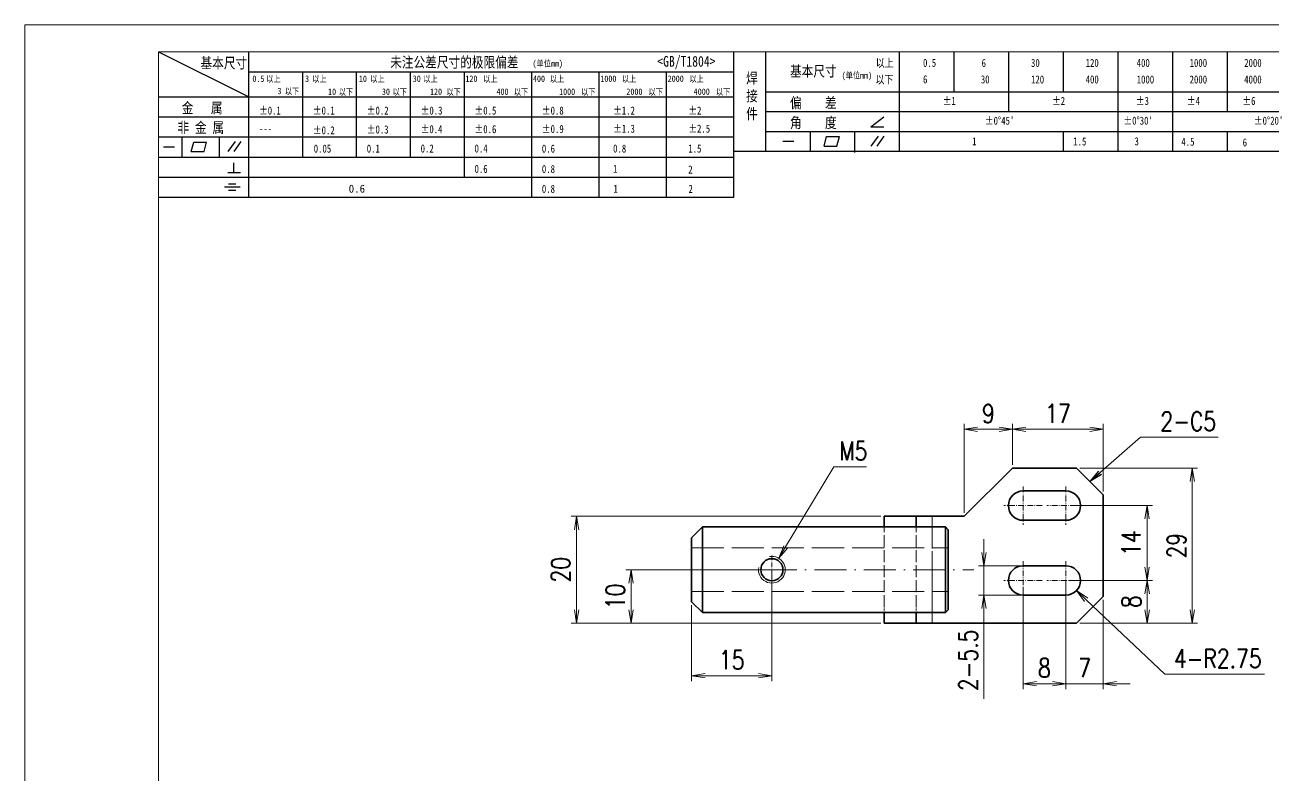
# Model space of a CAD drawing. Header units: millimetres. Extents: x 1333 to 44424, y -42879 to -1037.
# Drawn here: x 40860.7 to 41094.2, y -1991.4 to -1851.1 of the extents above; entities that cross this region are included whole.
import ezdxf

# ---------------------------------------------------------------- set-up
doc = ezdxf.new("R2010")
doc.units = ezdxf.units.MM
doc.header["$LTSCALE"] = 0.5
for name, pattern in [('AM_ISO02W050x2', [3.75, 3, -0.75]), ('AM_ISO08W050x2', [9, 6, -0.75, 1.5, -0.75]), ('DASHDOT', [18.5, 12, -3, 0.5, -3]), ('DASHED', [15, 12, -3])]:
    doc.linetypes.add(name, pattern=pattern)
for name, color, linetype, lineweight in [('中心线', 2, 'AM_ISO08W050x2', 18), ('图框', 7, 'Continuous', 18), ('标注线', 3, 'Continuous', 18), ('粗实线', 7, 'Continuous', 35), ('细实线', 3, 'Continuous', 18), ('虚线', 1, 'AM_ISO02W050x2', 18)]:
    doc.layers.add(name, color=color, linetype=linetype, lineweight=lineweight)
doc.layers.add('图\\M+19E79\\M+195B6\\M+18E9A', color=7, linetype='Continuous')
doc.layers.add('打印-禁用', color=7, linetype='Continuous', lineweight=15, plot=False)
doc.styles.add('DIM', font='romans.shx', dxfattribs={"width": 0.8, "bigfont": 'bigfont.shx'})
doc.styles.add('国标', font='simfang.ttf', dxfattribs={"width": 0.8})
doc.dimstyles.new('DEH 1-1', dxfattribs={"dimtxt": 3.5, "dimasz": 2.5, "dimexe": 1, "dimexo": 0.625, "dimgap": 1.2, "dimtad": 1, "dimtoh": 1, "dimdsep": 46, "dimtxsty": 'DIM', "dimblk": 'OPEN', "dimcen": 0, "dimclrd": 8, "dimclre": 8, "dimclrt": 2, "dimazin": 2, "dimtfac": 0.5, "dimtmove": 0, "dimatfit": 3, "dimldrblk": 'OPEN', "dimfxl": 0, "dimtolj": 2, "dimlwd": 18, "dimlwe": 18, "dimarcsym": 0})
doc.dimstyles.new('DEH 1-1$0', dxfattribs={"dimtxt": 3.5, "dimasz": 2.5, "dimexe": 1, "dimexo": 0.625, "dimgap": 1.2, "dimtad": 1, "dimzin": 9, "dimdsep": 46, "dimtxsty": 'DIM', "dimblk": 'OPEN', "dimcen": 0, "dimclrd": 8, "dimclre": 8, "dimclrt": 2, "dimazin": 2, "dimtfac": 0.5, "dimtmove": 0, "dimatfit": 3, "dimldrblk": 'OPEN', "dimfxl": 0, "dimtolj": 2, "dimlwd": 18, "dimlwe": 18, "dimarcsym": 0})
doc.dimstyles.new('DEH 1-1$3', dxfattribs={"dimtxt": 3.5, "dimasz": 2.5, "dimexe": 1, "dimexo": 0.625, "dimgap": 1.2, "dimtad": 1, "dimtoh": 1, "dimdsep": 46, "dimtxsty": 'DIM', "dimblk": 'OPEN', "dimcen": 0, "dimclrd": 8, "dimclre": 8, "dimclrt": 2, "dimazin": 2, "dimtfac": 0.5, "dimtofl": 0, "dimtmove": 0, "dimatfit": 3, "dimldrblk": 'OPEN', "dimfxl": 0, "dimtolj": 2, "dimlwd": 18, "dimlwe": 18, "dimarcsym": 0})
doc.dimstyles.new('DEH 1-1$4', dxfattribs={"dimtxt": 3.5, "dimasz": 2.5, "dimexe": 1, "dimexo": 0.625, "dimgap": 1.2, "dimtad": 1, "dimtoh": 1, "dimdsep": 46, "dimtxsty": 'DIM', "dimblk": 'OPEN', "dimcen": 0, "dimclrd": 8, "dimclre": 8, "dimclrt": 2, "dimazin": 2, "dimtfac": 0.5, "dimtofl": 0, "dimtmove": 0, "dimatfit": 3, "dimldrblk": 'OPEN', "dimfxl": 0, "dimtolj": 2, "dimlwd": 18, "dimlwe": 18, "dimarcsym": 0})

# ---------------------------------------------------------------- blocks, each defined once
blk = doc.blocks.new('GZDEH零件A3图框V01版')
at = {"layer": '图\\M+19E79\\M+195B6\\M+18E9A', "color": 9}
for p, q in [((2882.49, -1554.46), (2899.37, -1562.92)), ((2899.37, -1581.67), (2899.37, -1554.46)), ((2990.09, -1581.67), (2990.09, -1554.46)), ((2996.09, -1573.08), (2996.09, -1554.46)), ((3021.09, -1561.98), (3021.09, -1554.46)), ((3031.31, -1561.98), (3031.31, -1554.46)), ((3041.53, -1561.98), (3041.53, -1554.46)), ((3051.75, -1561.98), (3051.75, -1554.46)), ((3061.98, -1561.98), (3061.98, -1554.46)), ((3072.2, -1561.98), (3072.2, -1554.46)), ((3082.42, -1561.98), (3082.42, -1554.46)), ((2899.37, -1558.24), (2990.09, -1558.24)), ((2909.45, -1574.17), (2909.45, -1558.24)), ((2919.53, -1574.17), (2919.53, -1558.24)), ((2929.61, -1574.17), (2929.61, -1558.24)), ((2939.69, -1577.92), (2939.69, -1558.24)), ((2952.29, -1581.67), (2952.29, -1558.24)), ((2964.89, -1581.67), (2964.89, -1558.24)), ((2977.49, -1581.67), (2977.49, -1558.24)), ((2882.49, -1562.92), (2990.09, -1562.92)), ((2996.09, -1561.98), (3113.09, -1561.98)), ((3021.09, -1573.08), (3021.09, -1561.98)), ((3041.53, -1565.68), (3041.53, -1561.98)), ((3061.98, -1573.08), (3061.98, -1561.98)), ((3072.2, -1573.08), (3072.2, -1561.98)), ((3082.42, -1565.68), (3082.42, -1561.98)), ((2996.09, -1565.68), (3113.09, -1565.68)), ((2882.49, -1566.67), (2990.09, -1566.67)), ((3015.75, -1568.51), (3018.15, -1566.66)), ((3015.75, -1568.51), (3018.15, -1568.51)), ((2882.49, -1570.42), (2990.09, -1570.42)), ((2886.92, -1574.12), (2886.92, -1570.42)), ((2893.91, -1574.12), (2893.91, -1570.42)), ((2996.09, -1569.38), (3113.09, -1569.38)), ((2999.26, -1571.23), (3001.32, -1571.23)), ((3004.42, -1573.08), (3004.42, -1569.38)), ((3006.97, -1572.12), (3007.45, -1570.33)), ((3007.45, -1570.33), (3009.86, -1570.33)), ((3009.39, -1572.12), (3009.86, -1570.33)), ((3012.75, -1573.08), (3012.75, -1569.38)), ((3015.81, -1572.12), (3017.15, -1570.26)), ((3016.89, -1572.12), (3018.23, -1570.26)), ((3051.75, -1573.08), (3051.75, -1569.38)), ((3082.42, -1573.08), (3082.42, -1569.48)), ((2883.43, -1572.27), (2885.49, -1572.27)), ((2888.59, -1573.16), (2889.07, -1571.37)), ((2888.59, -1573.16), (2891, -1573.16)), ((2889.07, -1571.37), (2891.48, -1571.37)), ((2891, -1573.16), (2891.48, -1571.37)), ((2895.52, -1573.16), (2896.85, -1571.3)), ((2896.6, -1573.16), (2897.94, -1571.3)), ((2990.09, -1573.08), (3113.09, -1573.08)), ((3006.97, -1572.12), (3009.39, -1572.12)), ((3012.75, -1573.33), (3012.75, -1573.08)), ((2882.49, -1574.17), (2990.09, -1574.17)), ((2896.58, -1577.05), (2896.58, -1575.28)), ((2882.49, -1577.92), (2990.09, -1577.92)), ((2895.42, -1577.05), (2897.81, -1577.05)), ((2894.79, -1579.77), (2897.77, -1579.77)), ((2895.57, -1579.17), (2896.92, -1579.17)), ((2895.57, -1580.37), (2896.93, -1580.37)), ((2882.49, -1581.67), (2990.09, -1581.67))]:
    blk.add_line(p, q, dxfattribs=at)
at = {"layer": '图框', "linetype": 'Continuous'}
for p, q in [((2882.49, -1554.46), (2882.49, -1832.96)), ((3272.49, -1554.46), (2882.49, -1554.46))]:
    blk.add_line(p, q, dxfattribs=at)
at = {"layer": '打印-禁用', "linetype": 'Continuous'}
for p, q in [((2857.49, -1549.46), (2857.49, -1846.46)), ((3277.49, -1549.46), (2857.49, -1549.46))]:
    blk.add_line(p, q, dxfattribs=at)
at = {"layer": '图\\M+19E79\\M+195B6\\M+18E9A', "color": 9, "style": '国标', "width": 0.8}
for s, height, p in [('基本尺寸', 2, (2890.33, -1557.58)), ('未注公差尺寸的极限偏差', 2, (2925.81, -1557.44)), ('<GB/T1804>', 2, (2975.78, -1557.27)), ('基本尺寸', 2, (3000.6, -1559.1)), ('以上', 1.5, (3016.64, -1557.33)), ('0.5', 1.5, (3025.49, -1557.3)), ('6', 1.5, (3036.45, -1557.34)), ('30', 1.5, (3045.69, -1557.31)), ('120', 1.5, (3055.91, -1557.31)), ('400', 1.5, (3065.46, -1557.31)), ('1000', 1.5, (3075.36, -1557.31)), ('2000', 1.5, (3085.57, -1557.31)), ('30', 1.2, (2930.04, -1560.11)), ('以下', 1.5, (3016.58, -1560.43)), ('6', 1.5, (3025.49, -1560.38)), ('30', 1.5, (3036.31, -1560.39)), ('120', 1.5, (3045.69, -1560.41)), ('400', 1.5, (3055.91, -1560.41)), ('1000', 1.5, (3065.46, -1560.41)), ('2000', 1.5, (3075.36, -1560.41)), ('4000', 1.5, (3085.57, -1560.41)), ('金   属', 2, (2886.82, -1565.98)), ('偏    差', 2, (3000.6, -1565.04)), ('±1', 1.5, (3029.16, -1564.42)), ('±2', 1.5, (3049.61, -1564.42)), ('±3', 1.5, (3065.3, -1564.42)), ('±4', 1.5, (3074.85, -1564.42)), ('±6', 1.5, (3085.22, -1564.42)), ('±0.1', 1.5, (2901.27, -1566.23)), ('±0.1', 1.5, (2911.35, -1566.23)), ('±0.2', 1.5, (2921.43, -1566.23)), ('±0.3', 1.5, (2931.51, -1566.23)), ('±0.5', 1.5, (2941.59, -1566.23)), ('±0.8', 1.5, (2954.19, -1566.23)), ('±1.2', 1.5, (2967.51, -1566.23)), ('±2', 1.5, (2981.58, -1566.23)), ('角    度', 2, (3000.6, -1568.74)), ("±0%%D45'", 1.5, (3037.06, -1568.12)), ("±0%%D30'", 1.5, (3062.98, -1568.12)), ("±0%%D20'", 1.5, (3087.38, -1568.12)), ('非 金 属', 2, (2886.02, -1569.65)), ('±0.2', 1.5, (2911.35, -1569.92)), ('±0.3', 1.5, (2921.43, -1569.77)), ('±0.4', 1.5, (2931.51, -1569.71)), ('±0.6', 1.5, (2941.59, -1569.71)), ('±0.9', 1.5, (2954.19, -1569.68)), ('±1.3', 1.5, (2967.51, -1569.62)), ('±2.5', 1.5, (2981.58, -1569.61)), ('---', 1.5, (2901.27, -1569.65)), ('1', 1.5, (3034.69, -1571.98)), ('1.5', 1.5, (3053.59, -1572.01)), ('3', 1.5, (3065.05, -1571.98)), ('4.5', 1.5, (3073.82, -1572.05)), ('6', 1.5, (3085.28, -1572.19)), ('0.1', 1.5, (2921.43, -1573.34)), ('0.2', 1.5, (2931.51, -1573.33)), ('0.4', 1.5, (2941.59, -1573.33)), ('0.6', 1.5, (2954.19, -1573.35)), ('0.8', 1.5, (2967.51, -1573.33)), ('1.5', 1.5, (2981.58, -1573.34)), ('0.6', 1.5, (2941.59, -1577.14)), ('0.8', 1.5, (2954.19, -1577.17)), ('1', 1.5, (2967.51, -1577.12)), ('2', 1.5, (2981.58, -1577.26)), ('0.8', 1.5, (2954.19, -1580.87)), ('1', 1.5, (2967.59, -1580.86)), ('2', 1.5, (2981.62, -1580.89))]:
    blk.add_text(s, height=height, dxfattribs=at).set_placement(p)
at = {"layer": '图\\M+19E79\\M+195B6\\M+18E9A', "color": 9, "lineweight": 15, "style": '国标', "width": 0.8}
for s, p in [('(单位mm)', (2952.44, -1557.27)), ('0.5', (2900.03, -1560.11)), ('以上', (2902.64, -1560.16)), ('3', (2909.88, -1560.11)), ('以上', (2911.25, -1560.16)), ('10', (2919.96, -1560.11)), ('以上', (2922.09, -1560.16)), ('以上', (2932.02, -1560.16)), ('120', (2939.88, -1560.11)), ('以上', (2943.21, -1560.16)), ('400', (2952.52, -1560.11)), ('以上', (2955.68, -1560.16)), ('1000', (2965.12, -1560.11)), ('以上', (2969.16, -1560.16)), ('2000', (2977.72, -1560.11)), ('以上', (2981.8, -1560.16)), ('(单位mm)', (3010.27, -1559.51)), ('3', (2904.73, -1562.41)), ('以下', (2906.1, -1562.46)), ('10', (2914.19, -1562.54)), ('以下', (2916.18, -1562.59)), ('30', (2924.27, -1562.54)), ('以下', (2926.26, -1562.59)), ('120', (2933.26, -1562.54)), ('以下', (2936.34, -1562.59)), ('400', (2945.7, -1562.54)), ('以下', (2948.94, -1562.59)), ('1000', (2957.41, -1562.54)), ('以下', (2961.54, -1562.59)), ('2000', (2969.99, -1562.54)), ('以下', (2974.14, -1562.59)), ('4000', (2982.59, -1562.54)), ('以下', (2986.74, -1562.59))]:
    blk.add_text(s, height=1.2, dxfattribs=at).set_placement(p)
at = {"layer": '图\\M+19E79\\M+195B6\\M+18E9A', "color": 9, "lineweight": 13, "style": '国标'}
blk.add_text('0.6', height=1.5, dxfattribs=at).set_placement((2918.05, -1580.85))
at = {"layer": '图\\M+19E79\\M+195B6\\M+18E9A', "color": 9, "insert": (2992.39, -1558.41), "char_height": 2, "width": 3.1877, "attachment_point": 1, "style": '国标'}
blk.add_mtext('焊\\P接\\P件', dxfattribs=at)
at = {"layer": '图\\M+19E79\\M+195B6\\M+18E9A', "color": 9, "insert": (2911.51, -1573.37), "char_height": 1.5, "attachment_point": 7, "style": '国标'}
blk.add_mtext_dynamic_manual_height_columns('0.05', width=5.1982, gutter_width=12.5, heights=[0], dxfattribs=at)
blk = doc.blocks.new('DEH A3')
at = {"layer": '图框'}
blk.add_blockref('GZDEH零件A3图框V01版', (-2857.49, 1846.46), dxfattribs=at)
blk = doc.blocks.new('_Open')
at = {"color": 0, "linetype": 'ByBlock', "lineweight": -2}
for p, q in [((-1, 0.167), (0, 0)), ((-1, -0.167), (0, 0)), ((0, 0), (-1, 0))]:
    blk.add_line(p, q, dxfattribs=at)
blk = doc.blocks.new('*D8')
at = {"layer": 'Defpoints', "color": 0, "transparency": 16777216}
for p in [(41055.45, -1955.01), (41062.45, -1958.01), (41062.45, -1974.34)]:
    blk.add_point(p, dxfattribs=at)
at = {"layer": '标注线', "color": 8, "lineweight": 18, "transparency": 16777216}
for p, q in [((41055.45, -1955.63), (41055.45, -1975.34)), ((41062.45, -1958.63), (41062.45, -1975.34)), ((41052.95, -1974.34), (41050.45, -1974.34)), ((41055.45, -1974.34), (41062.45, -1974.34)), ((41064.95, -1974.34), (41067.45, -1974.34))]:
    blk.add_line(p, q, dxfattribs=at)
at = {"layer": '标注线', "color": 8, "lineweight": 18, "transparency": 16777216, "xscale": 2.5, "yscale": 2.5, "zscale": 2.5}
blk.add_blockref('_Open', (41055.45, -1974.34), dxfattribs=at)
at = {"layer": '标注线', "color": 8, "lineweight": 18, "transparency": 16777216, "xscale": 2.5, "yscale": 2.5, "zscale": 2.5, "rotation": 180}
blk.add_blockref('_Open', (41062.45, -1974.34), dxfattribs=at)
at = {"layer": '标注线', "color": 2, "transparency": 16777216, "insert": (41058.95, -1971.39), "char_height": 3.5, "attachment_point": 5, "style": 'DIM'}
blk.add_mtext('\\A2;7', dxfattribs=at)
blk = doc.blocks.new('*D9')
at = {"layer": 'Defpoints', "color": 0, "transparency": 16777216}
for p in [(41047.45, -1955.63), (41055.45, -1955.63), (41047.45, -1974.34)]:
    blk.add_point(p, dxfattribs=at)
at = {"layer": '标注线', "color": 8, "lineweight": 18, "transparency": 16777216}
for p, q in [((41047.45, -1956.26), (41047.45, -1975.34)), ((41055.45, -1956.26), (41055.45, -1975.34)), ((41052.95, -1974.34), (41049.95, -1974.34))]:
    blk.add_line(p, q, dxfattribs=at)
at = {"layer": '标注线', "color": 8, "lineweight": 18, "transparency": 16777216, "xscale": 2.5, "yscale": 2.5, "zscale": 2.5, "rotation": 180}
blk.add_blockref('_Open', (41047.45, -1974.34), dxfattribs=at)
at = {"layer": '标注线', "color": 8, "lineweight": 18, "transparency": 16777216, "xscale": 2.5, "yscale": 2.5, "zscale": 2.5}
blk.add_blockref('_Open', (41055.45, -1974.34), dxfattribs=at)
at = {"layer": '标注线', "color": 2, "transparency": 16777216, "insert": (41051.45, -1971.39), "char_height": 3.5, "attachment_point": 5, "style": 'DIM'}
blk.add_mtext('\\A2;8', dxfattribs=at)
blk = doc.blocks.new('*D10')
at = {"layer": 'Defpoints', "color": 0, "transparency": 16777216}
for p in [(41055.45, -1955.01), (41057.45, -1963.01), (41070.65, -1963.01)]:
    blk.add_point(p, dxfattribs=at)
at = {"layer": '标注线', "color": 8, "lineweight": 18, "transparency": 16777216}
for p, q in [((41056.07, -1955.01), (41071.65, -1955.01)), ((41070.65, -1957.51), (41070.65, -1960.51)), ((41058.07, -1963.01), (41071.65, -1963.01))]:
    blk.add_line(p, q, dxfattribs=at)
at = {"layer": '标注线', "color": 8, "lineweight": 18, "transparency": 16777216, "xscale": 2.5, "yscale": 2.5, "zscale": 2.5}
for p, rotation in [((41070.65, -1955.01), 90), ((41070.65, -1963.01), 270)]:
    blk.add_blockref('_Open', p, dxfattribs=dict(at, rotation=rotation))
at = {"layer": '标注线', "color": 2, "transparency": 16777216, "insert": (41067.7, -1959.01), "char_height": 3.5, "attachment_point": 5, "rotation": 90, "style": 'DIM'}
blk.add_mtext('\\A2;8', dxfattribs=at)
blk = doc.blocks.new('*D11')
at = {"layer": 'Defpoints', "color": 0, "transparency": 16777216}
for p in [(41056.07, -1941.01), (41070.64, -1941.01), (41056.07, -1955.01)]:
    blk.add_point(p, dxfattribs=at)
at = {"layer": '标注线', "color": 8, "lineweight": 18, "transparency": 16777216}
for p, q in [((41056.7, -1941.01), (41071.64, -1941.01)), ((41070.64, -1952.51), (41070.64, -1943.51)), ((41056.7, -1955.01), (41071.64, -1955.01))]:
    blk.add_line(p, q, dxfattribs=at)
at = {"layer": '标注线', "color": 8, "lineweight": 18, "transparency": 16777216, "xscale": 2.5, "yscale": 2.5, "zscale": 2.5}
for p, rotation in [((41070.64, -1941.01), 90), ((41070.64, -1955.01), 270)]:
    blk.add_blockref('_Open', p, dxfattribs=dict(at, rotation=rotation))
at = {"layer": '标注线', "color": 2, "transparency": 16777216, "insert": (41067.69, -1948.01), "char_height": 3.5, "attachment_point": 5, "rotation": 90, "style": 'DIM'}
blk.add_mtext('\\A2;14', dxfattribs=at)
blk = doc.blocks.new('*D12')
at = {"layer": 'Defpoints', "color": 0, "transparency": 16777216}
for p in [(41057.45, -1934.01), (41058.07, -1963.01), (41079.1, -1963.01)]:
    blk.add_point(p, dxfattribs=at)
at = {"layer": '标注线', "color": 8, "lineweight": 18, "transparency": 16777216}
for p, q in [((41058.07, -1934.01), (41080.1, -1934.01)), ((41079.1, -1936.51), (41079.1, -1960.51)), ((41058.7, -1963.01), (41080.1, -1963.01))]:
    blk.add_line(p, q, dxfattribs=at)
at = {"layer": '标注线', "color": 8, "lineweight": 18, "transparency": 16777216, "xscale": 2.5, "yscale": 2.5, "zscale": 2.5}
for p, rotation in [((41079.1, -1934.01), 90), ((41079.1, -1963.01), 270)]:
    blk.add_blockref('_Open', p, dxfattribs=dict(at, rotation=rotation))
at = {"layer": '标注线', "color": 2, "transparency": 16777216, "insert": (41076.15, -1948.51), "char_height": 3.5, "attachment_point": 5, "rotation": 90, "style": 'DIM'}
blk.add_mtext('\\A2;29', dxfattribs=at)
blk = doc.blocks.new('*D13')
at = {"layer": 'Defpoints', "color": 0, "transparency": 16777216}
for p in [(41045.45, -1926.73), (41045.45, -1934.01), (41062.45, -1939.01)]:
    blk.add_point(p, dxfattribs=at)
at = {"layer": '标注线', "color": 8, "lineweight": 18, "transparency": 16777216}
for p, q in [((41045.45, -1933.38), (41045.45, -1925.73)), ((41062.45, -1938.38), (41062.45, -1925.73)), ((41059.95, -1926.73), (41047.95, -1926.73))]:
    blk.add_line(p, q, dxfattribs=at)
at = {"layer": '标注线', "color": 8, "lineweight": 18, "transparency": 16777216, "xscale": 2.5, "yscale": 2.5, "zscale": 2.5, "rotation": 180}
blk.add_blockref('_Open', (41045.45, -1926.73), dxfattribs=at)
at = {"layer": '标注线', "color": 8, "lineweight": 18, "transparency": 16777216, "xscale": 2.5, "yscale": 2.5, "zscale": 2.5}
blk.add_blockref('_Open', (41062.45, -1926.73), dxfattribs=at)
at = {"layer": '标注线', "color": 2, "transparency": 16777216, "insert": (41053.95, -1923.78), "char_height": 3.5, "attachment_point": 5, "style": 'DIM'}
blk.add_mtext('\\A2;17', dxfattribs=at)
blk = doc.blocks.new('*D14')
at = {"layer": 'Defpoints', "color": 0, "transparency": 16777216}
for p in [(41036.45, -1926.73), (41045.45, -1934.01), (41036.45, -1943.01)]:
    blk.add_point(p, dxfattribs=at)
at = {"layer": '标注线', "color": 8, "lineweight": 18, "transparency": 16777216}
for p, q in [((41036.45, -1942.38), (41036.45, -1925.73)), ((41045.45, -1933.38), (41045.45, -1925.73)), ((41042.95, -1926.73), (41038.95, -1926.73))]:
    blk.add_line(p, q, dxfattribs=at)
at = {"layer": '标注线', "color": 8, "lineweight": 18, "transparency": 16777216, "xscale": 2.5, "yscale": 2.5, "zscale": 2.5, "rotation": 180}
blk.add_blockref('_Open', (41036.45, -1926.73), dxfattribs=at)
at = {"layer": '标注线', "color": 8, "lineweight": 18, "transparency": 16777216, "xscale": 2.5, "yscale": 2.5, "zscale": 2.5}
blk.add_blockref('_Open', (41045.45, -1926.73), dxfattribs=at)
at = {"layer": '标注线', "color": 2, "transparency": 16777216, "insert": (41040.95, -1923.78), "char_height": 3.5, "attachment_point": 5, "style": 'DIM'}
blk.add_mtext('\\A2;9', dxfattribs=at)
blk = doc.blocks.new('*D15')
at = {"layer": 'Defpoints', "color": 0, "transparency": 16777216}
for p in [(41021.45, -1943.01), (40963.92, -1963.01), (41021.45, -1963.01)]:
    blk.add_point(p, dxfattribs=at)
at = {"layer": '标注线', "color": 8, "lineweight": 18, "transparency": 16777216}
for p, q in [((41020.82, -1943.01), (40962.92, -1943.01)), ((40963.92, -1945.51), (40963.92, -1960.51)), ((41020.82, -1963.01), (40962.92, -1963.01))]:
    blk.add_line(p, q, dxfattribs=at)
at = {"layer": '标注线', "color": 8, "lineweight": 18, "transparency": 16777216, "xscale": 2.5, "yscale": 2.5, "zscale": 2.5}
for p, rotation in [((40963.92, -1943.01), 90), ((40963.92, -1963.01), 270)]:
    blk.add_blockref('_Open', p, dxfattribs=dict(at, rotation=rotation))
at = {"layer": '标注线', "color": 2, "transparency": 16777216, "insert": (40960.97, -1953.01), "char_height": 3.5, "attachment_point": 5, "rotation": 90, "style": 'DIM'}
blk.add_mtext('\\A2;20', dxfattribs=at)
blk = doc.blocks.new('*D16')
at = {"layer": 'Defpoints', "color": 0, "transparency": 16777216}
for p in [(40974.12, -1953.01), (41000.45, -1953.01), (41021.45, -1963.01)]:
    blk.add_point(p, dxfattribs=at)
at = {"layer": '标注线', "color": 8, "lineweight": 18, "transparency": 16777216}
for p, q in [((40999.82, -1953.01), (40973.12, -1953.01)), ((40974.12, -1960.51), (40974.12, -1955.51)), ((41020.82, -1963.01), (40973.12, -1963.01))]:
    blk.add_line(p, q, dxfattribs=at)
at = {"layer": '标注线', "color": 8, "lineweight": 18, "transparency": 16777216, "xscale": 2.5, "yscale": 2.5, "zscale": 2.5}
for p, rotation in [((40974.12, -1953.01), 90), ((40974.12, -1963.01), 270)]:
    blk.add_blockref('_Open', p, dxfattribs=dict(at, rotation=rotation))
at = {"layer": '标注线', "color": 2, "transparency": 16777216, "insert": (40971.17, -1958.01), "char_height": 3.5, "attachment_point": 5, "rotation": 90, "style": 'DIM'}
blk.add_mtext('\\A2;10', dxfattribs=at)
blk = doc.blocks.new('*D17')
at = {"layer": 'Defpoints', "color": 0, "transparency": 16777216}
for p in [(41000.45, -1953.01), (40985.45, -1959.01), (40985.45, -1972.83)]:
    blk.add_point(p, dxfattribs=at)
at = {"layer": '标注线', "color": 8, "lineweight": 18, "transparency": 16777216}
for p, q in [((41000.45, -1953.63), (41000.45, -1973.83)), ((40985.45, -1959.63), (40985.45, -1973.83)), ((40997.95, -1972.83), (40987.95, -1972.83))]:
    blk.add_line(p, q, dxfattribs=at)
at = {"layer": '标注线', "color": 8, "lineweight": 18, "transparency": 16777216, "xscale": 2.5, "yscale": 2.5, "zscale": 2.5, "rotation": 180}
blk.add_blockref('_Open', (40985.45, -1972.83), dxfattribs=at)
at = {"layer": '标注线', "color": 8, "lineweight": 18, "transparency": 16777216, "xscale": 2.5, "yscale": 2.5, "zscale": 2.5}
blk.add_blockref('_Open', (41000.45, -1972.83), dxfattribs=at)
at = {"layer": '标注线', "color": 2, "transparency": 16777216, "insert": (40992.95, -1969.88), "char_height": 3.5, "attachment_point": 5, "style": 'DIM'}
blk.add_mtext('\\A2;15', dxfattribs=at)
blk = doc.blocks.new('*D27')
at = {"layer": 'Defpoints', "color": 0, "transparency": 16777216}
for p in [(41001.74, -1950.87), (40999.16, -1955.15)]:
    blk.add_point(p, dxfattribs=at)
at = {"layer": '标注线', "color": 8, "lineweight": 18, "transparency": 16777216}
for p, q in [((41012.03, -1933.73), (41003.02, -1948.72)), ((41018.16, -1933.73), (41012.03, -1933.73))]:
    blk.add_line(p, q, dxfattribs=at)
at = {"layer": '标注线', "color": 8, "lineweight": 18, "transparency": 16777216, "xscale": 2.5, "yscale": 2.5, "zscale": 2.5, "rotation": 239.0161213320844}
blk.add_blockref('_Open', (41001.74, -1950.87), dxfattribs=at)
at = {"layer": '标注线', "color": 2, "transparency": 16777216, "insert": (41015.69, -1930.78), "char_height": 3.5, "attachment_point": 5, "style": 'DIM'}
blk.add_mtext('\\A2;M5', dxfattribs=at)
blk = doc.blocks.new('*D28')
at = {"layer": 'Defpoints', "color": 0, "transparency": 16777216}
for p in [(41055.45, -1955.01), (41057.44, -1956.9)]:
    blk.add_point(p, dxfattribs=at)
at = {"layer": '标注线', "color": 8, "lineweight": 18, "transparency": 16777216}
for p, q in [((41073.94, -1972.56), (41059.26, -1958.62)), ((41092.61, -1972.56), (41073.94, -1972.56))]:
    blk.add_line(p, q, dxfattribs=at)
at = {"layer": '标注线', "color": 8, "lineweight": 18, "transparency": 16777216, "xscale": 2.5, "yscale": 2.5, "zscale": 2.5, "rotation": 136.496456026814}
blk.add_blockref('_Open', (41057.44, -1956.9), dxfattribs=at)
at = {"layer": '标注线', "color": 2, "transparency": 16777216, "insert": (41083.87, -1969.61), "char_height": 3.5, "attachment_point": 5, "style": 'DIM'}
blk.add_mtext('\\A2;4-R2.75', dxfattribs=at)
blk = doc.blocks.new('*D29')
at = {"layer": 'Defpoints', "color": 0, "transparency": 16777216}
for p in [(41047.45, -1952.26), (41040.13, -1957.76), (41047.45, -1957.76)]:
    blk.add_point(p, dxfattribs=at)
at = {"layer": '标注线', "color": 8, "lineweight": 18, "transparency": 16777216}
for p, q in [((41040.13, -1949.76), (41040.13, -1947.26)), ((41046.82, -1952.26), (41039.13, -1952.26)), ((41040.13, -1952.26), (41040.13, -1957.76)), ((41046.82, -1957.76), (41039.13, -1957.76)), ((41040.13, -1960.26), (41040.13, -1977.16))]:
    blk.add_line(p, q, dxfattribs=at)
at = {"layer": '标注线', "color": 8, "lineweight": 18, "transparency": 16777216, "xscale": 2.5, "yscale": 2.5, "zscale": 2.5}
for p, rotation in [((41040.13, -1952.26), 270), ((41040.13, -1957.76), 90)]:
    blk.add_blockref('_Open', p, dxfattribs=dict(at, rotation=rotation))
at = {"layer": '标注线', "color": 2, "transparency": 16777216, "insert": (41037.18, -1969.96), "char_height": 3.5, "attachment_point": 5, "rotation": 90, "style": 'DIM'}
blk.add_mtext('\\A2;2-5.5', dxfattribs=at)

msp = doc.modelspace()

# ---------------------------------------------------------------- linework, layer by layer
at = {"color": 7, "lineweight": 13, "ltscale": 0.05}
for p, q in [((41030.45, -1945.009), (41030.45, -1943.009)), ((41030.45, -1963.009), (41030.45, -1961.009))]:
    msp.add_line(p, q, dxfattribs=at)
at = {"layer": '中心线', "linetype": 'DASHDOT', "lineweight": 13, "ltscale": 0.178748}
for p, q in [((41047.45, -1937.434), (41047.45, -1944.584)), ((41055.45, -1937.434), (41055.45, -1944.584)), ((41047.45, -1951.434), (41047.45, -1958.584)), ((41055.45, -1951.434), (41055.45, -1958.584))]:
    msp.add_line(p, q, dxfattribs=at)
at = {"layer": '中心线', "linetype": 'DASHDOT', "lineweight": 13, "ltscale": 0.17875}
for p, q in [((41051.025, -1941.009), (41043.875, -1941.009)), ((41059.025, -1941.009), (41051.875, -1941.009)), ((41051.025, -1955.009), (41043.875, -1955.009)), ((41059.025, -1955.009), (41051.875, -1955.009))]:
    msp.add_line(p, q, dxfattribs=at)
at = {"layer": '中心线', "linetype": 'DASHDOT', "lineweight": 13, "ltscale": 0.134351}
msp.add_line((41000.45, -1950.322), (41000.45, -1955.696), dxfattribs=at)
at = {"layer": '中心线', "linetype": 'DASHDOT', "lineweight": 13}
msp.add_line((40980.65, -1953.009), (41038.25, -1953.009), dxfattribs=at)
at = {"layer": '中心线', "linetype": 'DASHDOT', "lineweight": 13, "ltscale": 0.134355}
msp.add_line((41003.137, -1953.009), (40997.763, -1953.009), dxfattribs=at)
at = {"layer": '粗实线', "lineweight": 35, "ltscale": 0.318198}
msp.add_line((41045.45, -1934.009), (41036.45, -1943.009), dxfattribs=at)
at = {"layer": '粗实线', "lineweight": 35, "ltscale": 0.3}
msp.add_line((41045.45, -1934.009), (41057.45, -1934.009), dxfattribs=at)
at = {"layer": '粗实线', "lineweight": 35, "ltscale": 0.176777}
for p, q in [((41062.45, -1939.009), (41057.45, -1934.009)), ((41057.45, -1963.009), (41062.45, -1958.009))]:
    msp.add_line(p, q, dxfattribs=at)
at = {"layer": '粗实线', "lineweight": 35, "ltscale": 0.2}
for p, q in [((41047.45, -1938.259), (41055.45, -1938.259)), ((41055.45, -1943.759), (41047.45, -1943.759)), ((41047.45, -1952.259), (41055.45, -1952.259)), ((41055.45, -1957.759), (41047.45, -1957.759))]:
    msp.add_line(p, q, dxfattribs=at)
at = {"layer": '粗实线', "lineweight": 35, "ltscale": 0.475}
msp.add_line((41062.45, -1939.009), (41062.45, -1958.009), dxfattribs=at)
at = {"layer": '粗实线', "lineweight": 35, "ltscale": 0.15}
for p, q in [((41027.45, -1943.009), (41021.45, -1943.009)), ((41036.45, -1943.009), (41030.45, -1943.009)), ((41021.45, -1945.009), (41027.45, -1945.009)), ((41021.45, -1961.009), (41027.45, -1961.009)), ((41027.45, -1963.009), (41021.45, -1963.009))]:
    msp.add_line(p, q, dxfattribs=at)
at = {"layer": '粗实线', "lineweight": 35, "ltscale": 0.05}
for p, q in [((41021.45, -1945.009), (41021.45, -1943.009)), ((41027.45, -1945.009), (41027.45, -1943.009)), ((41021.45, -1963.009), (41021.45, -1961.009)), ((41027.45, -1963.009), (41027.45, -1961.009))]:
    msp.add_line(p, q, dxfattribs=at)
at = {"layer": '粗实线', "lineweight": 35, "ltscale": 0.075}
for p, q in [((41027.45, -1943.009), (41030.45, -1943.009)), ((41027.45, -1963.009), (41030.45, -1963.009))]:
    msp.add_line(p, q, dxfattribs=at)
at = {"layer": '粗实线', "lineweight": 35, "ltscale": 0.070711}
for p, q in [((40985.45, -1947.009), (40987.45, -1945.009)), ((40985.45, -1959.009), (40987.45, -1961.009))]:
    msp.add_line(p, q, dxfattribs=at)
at = {"layer": '粗实线', "lineweight": 35, "ltscale": 0.078086}
msp.add_line((40985.45, -1947.009), (40985.45, -1950.133), dxfattribs=at)
at = {"layer": '粗实线', "lineweight": 35, "ltscale": 0.104115}
for p, q in [((40987.45, -1945.009), (40987.45, -1949.174)), ((41032.95, -1945.009), (41032.95, -1949.174))]:
    msp.add_line(p, q, dxfattribs=at)
at = {"layer": '粗实线', "lineweight": 35}
for p, q in [((41032.95, -1945.009), (40987.45, -1945.009)), ((41032.95, -1961.009), (40987.45, -1961.009)), ((41057.45, -1963.009), (41030.45, -1963.009))]:
    msp.add_line(p, q, dxfattribs=at)
at = {"layer": '粗实线', "lineweight": 35, "ltscale": 0.017678}
for p, q in [((41033.45, -1945.509), (41032.95, -1945.009)), ((41033.45, -1960.509), (41032.95, -1961.009))]:
    msp.add_line(p, q, dxfattribs=at)
at = {"layer": '粗实线', "lineweight": 35, "ltscale": 0.097608}
msp.add_line((41033.45, -1945.509), (41033.45, -1949.413), dxfattribs=at)
at = {"layer": '粗实线', "lineweight": 35, "ltscale": 0.295885}
for p, q in [((40987.45, -1949.174), (40987.45, -1961.009)), ((41032.95, -1949.174), (41032.95, -1961.009))]:
    msp.add_line(p, q, dxfattribs=at)
at = {"layer": '粗实线', "lineweight": 35, "ltscale": 0.277392}
msp.add_line((41033.45, -1949.413), (41033.45, -1960.509), dxfattribs=at)
at = {"layer": '粗实线', "lineweight": 35, "ltscale": 0.221914}
msp.add_line((40985.45, -1950.133), (40985.45, -1959.009), dxfattribs=at)
at = {"layer": '粗实线', "lineweight": 35}
msp.add_circle((41000.45, -1953.009), 2.067, dxfattribs=at)
for centre, start, end in [((41047.45, -1941.009), 90, 270), ((41055.45, -1941.009), 270, 90), ((41047.45, -1955.009), 90, 270), ((41055.45, -1955.009), 270, 90)]:
    msp.add_arc(centre, 2.75, start, end, dxfattribs=at)
at = {"layer": '细实线', "lineweight": 13}
msp.add_arc((41000.45, -1953.009), 2.5, 169.99999, 100.00001, dxfattribs=at)
at = {"layer": '虚线', "linetype": 'DASHED', "lineweight": 13}
for p, q in [((41030.45, -1963.009), (41030.45, -1943.009)), ((40985.45, -1948.909), (41033.45, -1948.909)), ((40985.45, -1957.109), (41033.45, -1957.109))]:
    msp.add_line(p, q, dxfattribs=at)
at = {"layer": '虚线', "linetype": 'DASHED', "lineweight": 13, "ltscale": 0.295885}
for p, q in [((40987.45, -1945.009), (40987.45, -1956.844)), ((41032.95, -1945.009), (41032.95, -1956.844))]:
    msp.add_line(p, q, dxfattribs=at)
at = {"layer": '虚线', "linetype": 'DASHED', "lineweight": 13, "ltscale": 0.375517}
for p, q in [((41021.45, -1960.03), (41021.45, -1945.009)), ((41027.45, -1960.03), (41027.45, -1945.009))]:
    msp.add_line(p, q, dxfattribs=at)
at = {"layer": '虚线', "linetype": 'DASHED', "lineweight": 13, "ltscale": 0.4}
msp.add_line((41030.45, -1961.009), (41030.45, -1945.009), dxfattribs=at)
at = {"layer": '虚线', "linetype": 'DASHED', "lineweight": 13, "ltscale": 0.104115}
for p, q in [((40987.45, -1956.844), (40987.45, -1961.009)), ((41032.95, -1956.844), (41032.95, -1961.009))]:
    msp.add_line(p, q, dxfattribs=at)
at = {"layer": '虚线', "linetype": 'DASHED', "lineweight": 13, "ltscale": 0.024483}
for p, q in [((41021.45, -1961.009), (41021.45, -1960.03)), ((41027.45, -1961.009), (41027.45, -1960.03))]:
    msp.add_line(p, q, dxfattribs=at)

# ---------------------------------------------------------------- block references
at = {"layer": '图框'}
msp.add_blockref('DEH A3', (40860.733, -2148.061), dxfattribs=at)

# ---------------------------------------------------------------- texts
at = {"layer": '标注线', "color": 2, "insert": (41073.136, -1926.984), "char_height": 3.5, "attachment_point": 7, "style": 'DIM'}
msp.add_mtext('\\A2;2-C5', dxfattribs=at)

# ---------------------------------------------------------------- dimensions: what is measured, and where the dimension line sits
at = {"layer": '标注线'}
for base, p1, p2, picture, middle in [((41036.45, -1926.732), (41045.45, -1934.009), (41036.45, -1943.009), '*D14', (41040.95, -1923.782)), ((41045.45, -1926.732), (41062.45, -1939.009), (41045.45, -1934.009), '*D13', (41053.95, -1923.782)), ((40985.45, -1972.825), (41000.45, -1953.009), (40985.45, -1959.009), '*D17', (40992.95, -1969.875)), ((41047.45, -1974.344), (41055.45, -1955.634), (41047.45, -1955.634), '*D9', (41051.45, -1971.394)), ((41062.45, -1974.344), (41055.45, -1955.009), (41062.45, -1958.009), '*D8', (41058.95, -1971.394))]:
    dim = msp.add_linear_dim(base=base, p1=p1, p2=p2, dimstyle='DEH 1-1$0', dxfattribs=at)
    dim.commit()
    dim.dimension.update_dxf_attribs({"geometry": picture, "text_midpoint": middle})
dim = msp.add_diameter_dim_2p(p1=(40999.163, -1955.152), p2=(41001.737, -1950.866), dimstyle='DEH 1-1$3', override={"dimpost": 'M<>'}, dxfattribs=at)
dim.commit()
dim.dimension.update_dxf_attribs({"geometry": '*D27', "text_midpoint": (41015.692, -1933.732), "dimtype": 163})
for base, p1, p2, picture, middle in [((41079.101, -1963.009), (41057.45, -1934.009), (41058.075, -1963.009), '*D12', (41076.151, -1948.509)), ((41070.642, -1941.009), (41056.075, -1955.009), (41056.075, -1941.009), '*D11', (41067.692, -1948.009)), ((40963.916, -1963.009), (41021.45, -1943.009), (41021.45, -1963.009), '*D15', (40960.966, -1953.009)), ((40974.115, -1953.009), (41021.45, -1963.009), (41000.45, -1953.009), '*D16', (40971.165, -1958.009)), ((41070.648, -1963.009), (41055.45, -1955.009), (41057.45, -1963.009), '*D10', (41067.698, -1959.009))]:
    dim = msp.add_linear_dim(base=base, p1=p1, p2=p2, angle=90, dimstyle='DEH 1-1$0', dxfattribs=at)
    dim.commit()
    dim.dimension.update_dxf_attribs({"geometry": picture, "text_midpoint": middle})
dim = msp.add_linear_dim(base=(41040.135, -1957.759), p1=(41047.45, -1952.259), p2=(41047.45, -1957.759), angle=90, text='2-<>', dimstyle='DEH 1-1$0', dxfattribs=at)
dim.commit()
dim.dimension.update_dxf_attribs({"geometry": '*D29', "text_midpoint": (41037.185, -1969.959)})
dim = msp.add_radius_dim(center=(41055.45, -1955.009), mpoint=(41057.444, -1956.902), text='4-<>', dimstyle='DEH 1-1$4', dxfattribs=at)
dim.commit()
dim.dimension.update_dxf_attribs({"geometry": '*D28', "text_midpoint": (41083.874, -1972.559), "dimtype": 164})

# ---------------------------------------------------------------- leaders
at = {"layer": '标注线', "annotation_type": 0, "has_hookline": 1, "hookline_direction": 0, "text_width": 10.8}
msp.add_leader([(41059.95, -1936.509), (41069.436, -1928.184), (41071.936, -1928.184)], dimstyle='DEH 1-1', override={"dimgap": 1.2, "dimtad": 1}, dxfattribs=at)

doc.saveas('drawing.dxf')
